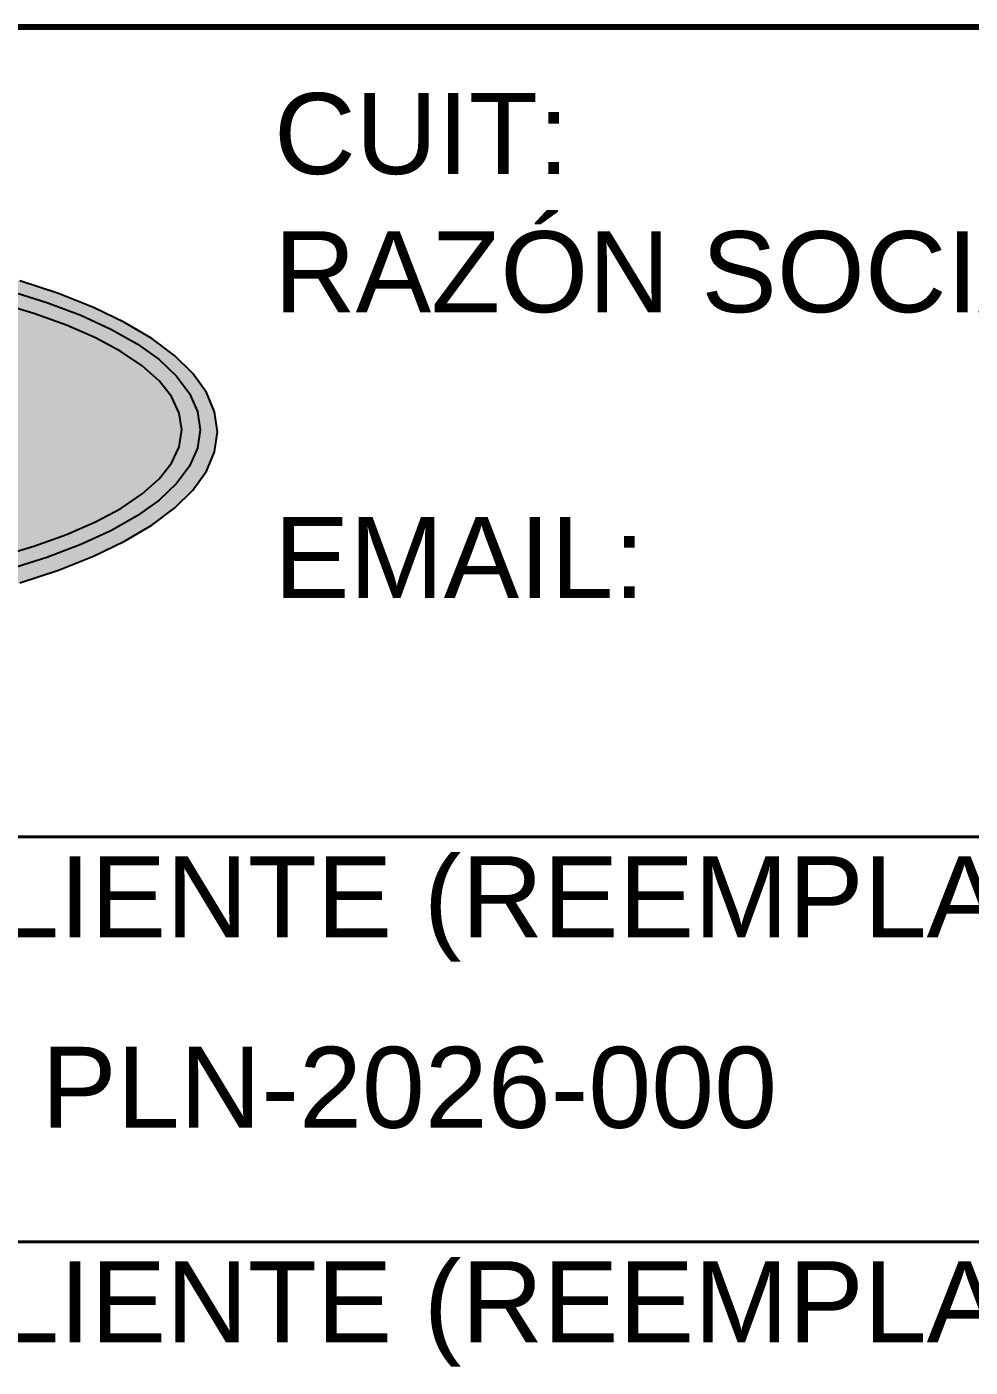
# Model space of a CAD drawing. Header units: millimetres. Extents: x 0 to 420, y 0 to 297.
# Drawn here: x 370.02 to 389.83, y 37.87 to 66 of the extents above; entities that cross this region are included whole.
import ezdxf
from ezdxf.enums import TextEntityAlignment as Align

# ---------------------------------------------------------------- set-up
doc = ezdxf.new("R2010")
doc.units = ezdxf.units.MM
for name, color, linetype in [('291-E-DIAGRAMA', 5, 'Continuous'), ('291-E-TEXTOS', 7, 'Continuous'), ('291-G-ROTULO', 7, 'Continuous')]:
    doc.layers.add(name, color=color, linetype=linetype)
doc.styles.add('ARIAL', font='arial.ttf')

msp = doc.modelspace()

# ---------------------------------------------------------------- hatches: boundary and pattern name
at = {"layer": '291-G-ROTULO', "true_color": 0x00095b}
msp.add_hatch(color=7, dxfattribs=at).paths.add_polyline_path([(362.624, 61.603), (361.458, 61.582), (360.326, 61.52), (359.233, 61.419), (358.186, 61.281), (357.189, 61.108), (356.249, 60.903), (355.372, 60.667), (354.562, 60.402), (353.826, 60.111), (353.17, 59.795), (352.599, 59.457), (352.12, 59.098), (351.736, 58.721), (351.456, 58.328), (351.283, 57.92), (351.224, 57.5), (351.283, 57.08), (351.456, 56.672), (351.736, 56.279), (352.12, 55.902), (352.6, 55.543), (353.17, 55.205), (353.827, 54.889), (354.562, 54.598), (355.372, 54.333), (356.249, 54.097), (357.189, 53.892), (358.186, 53.719), (359.233, 53.581), (360.326, 53.48), (361.458, 53.418), (362.624, 53.397), (363.79, 53.418), (364.922, 53.48), (366.015, 53.581), (367.063, 53.719), (368.059, 53.892), (368.999, 54.097), (369.877, 54.333), (370.686, 54.598), (371.422, 54.889), (372.078, 55.205), (372.649, 55.543), (373.129, 55.902), (373.512, 56.279), (373.793, 56.672), (373.965, 57.08), (374.024, 57.5), (373.965, 57.92), (373.793, 58.328), (373.512, 58.721), (373.129, 59.098), (372.649, 59.457), (372.078, 59.795), (371.422, 60.111), (370.686, 60.402), (369.877, 60.667), (368.999, 60.903), (368.059, 61.108), (367.063, 61.281), (366.015, 61.419), (364.922, 61.52), (363.79, 61.582)])
at = {"layer": '291-G-ROTULO', "true_color": 0xffffff}
h = msp.add_hatch(color=7, dxfattribs=at)
h.paths.add_polyline_path([(363.804, 53.776), (364.895, 53.834), (365.947, 53.927), (366.956, 54.054), (367.916, 54.214), (368.821, 54.403), (369.667, 54.621), (370.447, 54.865), (371.155, 55.134), (371.787, 55.425), (372.338, 55.737), (372.8, 56.068), (373.169, 56.416), (373.44, 56.779), (373.606, 57.154), (373.663, 57.541), (373.606, 57.928), (373.44, 58.304), (373.169, 58.667), (372.8, 59.015), (372.338, 59.345), (371.788, 59.657), (371.155, 59.949), (370.447, 60.217), (369.667, 60.462), (368.821, 60.68), (367.916, 60.869), (366.956, 61.028), (365.947, 61.156), (364.895, 61.249), (363.805, 61.306), (362.682, 61.326), (361.559, 61.306), (360.469, 61.249), (359.416, 61.156), (358.407, 61.028), (357.447, 60.869), (356.542, 60.68), (355.696, 60.462), (354.916, 60.217), (354.207, 59.949), (353.575, 59.657), (353.025, 59.345), (352.563, 59.014), (352.193, 58.667), (351.923, 58.304), (351.756, 57.928), (351.7, 57.541), (351.756, 57.154), (351.923, 56.779), (352.193, 56.416), (352.563, 56.068), (353.025, 55.737), (353.575, 55.425), (354.207, 55.134), (354.916, 54.865), (355.696, 54.621), (356.542, 54.403), (357.447, 54.214), (358.407, 54.054), (359.416, 53.927), (360.468, 53.834), (361.559, 53.776), (362.682, 53.757)])
h.paths.add_polyline_path([(363.765, 60.98), (364.817, 60.928), (365.833, 60.843), (366.806, 60.726), (367.732, 60.581), (368.606, 60.408), (369.421, 60.209), (370.174, 59.986), (370.858, 59.74), (371.467, 59.474), (371.998, 59.189), (372.444, 58.887), (372.801, 58.569), (373.062, 58.238), (373.222, 57.895), (373.277, 57.541), (373.222, 57.188), (373.062, 56.845), (372.801, 56.513), (372.444, 56.196), (371.998, 55.893), (371.468, 55.608), (370.858, 55.342), (370.174, 55.097), (369.421, 54.874), (368.606, 54.675), (367.732, 54.502), (366.806, 54.356), (365.833, 54.24), (364.817, 54.155), (363.765, 54.102), (362.682, 54.084), (361.598, 54.102), (360.546, 54.155), (359.531, 54.24), (358.557, 54.356), (357.631, 54.501), (356.757, 54.675), (355.942, 54.874), (355.189, 55.097), (354.505, 55.342), (353.895, 55.608), (353.365, 55.893), (352.918, 56.196), (352.562, 56.513), (352.301, 56.844), (352.14, 57.188), (352.086, 57.541), (352.14, 57.895), (352.301, 58.238), (352.562, 58.569), (352.918, 58.887), (353.365, 59.189), (353.895, 59.474), (354.505, 59.74), (355.189, 59.986), (355.942, 60.209), (356.757, 60.408), (357.631, 60.581), (358.557, 60.726), (359.531, 60.843), (360.546, 60.928), (361.598, 60.98), (362.682, 60.998)])

# ---------------------------------------------------------------- linework, layer by layer
at = {"layer": '291-E-DIAGRAMA', "color": 7, "lineweight": 40}
for p, q in [((230, 49), (405, 49)), ((350.035, 40.5), (405, 40.5))]:
    msp.add_line(p, q, dxfattribs=at)
at = {"layer": '291-E-DIAGRAMA', "color": 7, "lineweight": 80}
msp.add_lwpolyline([(230, 66), (405, 66), (405, 15), (230, 15)], close=True, dxfattribs=at)
at = {"layer": '291-E-DIAGRAMA'}
for points in [[(369.877, 54.333), (370.686, 54.598), (371.422, 54.889), (372.078, 55.205), (372.649, 55.543), (373.129, 55.902), (373.512, 56.279), (373.793, 56.672), (373.965, 57.08), (374.024, 57.5), (373.965, 57.92), (373.793, 58.328), (373.512, 58.721), (373.129, 59.098), (372.649, 59.457), (372.078, 59.795), (371.422, 60.111), (370.686, 60.402), (369.877, 60.667)], [(369.421, 54.874), (370.174, 55.097), (370.858, 55.342), (371.468, 55.608), (371.998, 55.893), (372.444, 56.196), (372.801, 56.513), (373.062, 56.845), (373.222, 57.188), (373.277, 57.541), (373.222, 57.895), (373.062, 58.238), (372.801, 58.569), (372.444, 58.887), (371.998, 59.189), (371.467, 59.474), (370.858, 59.74), (370.174, 59.986), (369.421, 60.209)], [(369.667, 60.462), (370.447, 60.217), (371.155, 59.949), (371.788, 59.657), (372.338, 59.345), (372.8, 59.015), (373.169, 58.667), (373.44, 58.304), (373.606, 57.928), (373.663, 57.541), (373.606, 57.154), (373.44, 56.779), (373.169, 56.416), (372.8, 56.068), (372.338, 55.737), (371.787, 55.425), (371.155, 55.134), (370.447, 54.865), (369.667, 54.621)]]:
    msp.add_lwpolyline(points, dxfattribs=at)

# ---------------------------------------------------------------- texts
at = {"layer": '291-E-TEXTOS', "style": 'ARIAL'}
for s, p in [('CUIT:', (375.213, 62.4)), ('RAZÓN SOCIAL:', (375.213, 59.5)), ('EMAIL:', (375.213, 53.5)), ('CODIGO DEL CLIENTE (REEMPLAZA A):', (352.099, 46.383)), ('CODIGO DEL CLIENTE (REEMPLAZADO POR):', (352.099, 37.883))]:
    msp.add_text(s, height=1.7, dxfattribs=at).set_placement(p, align=Align.BOTTOM_LEFT)
msp.add_text('PLN-2026-000', height=1.7, dxfattribs=at).set_placement((378.05, 42.383), align=Align.BOTTOM_CENTER)

doc.saveas('drawing.dxf')
